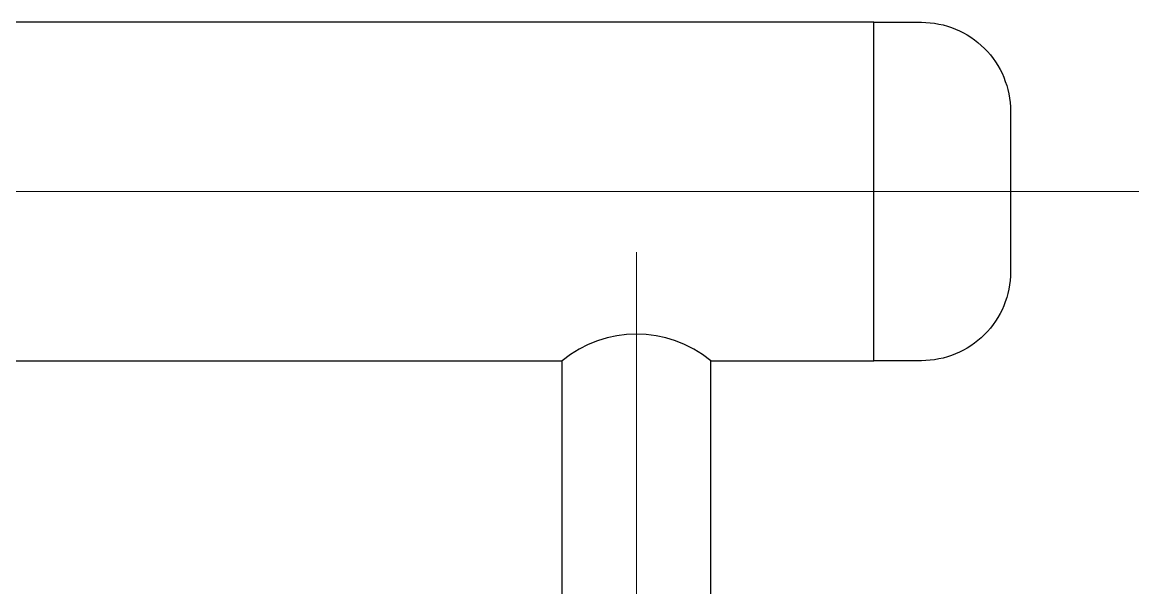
# Model space of a CAD drawing. Header units: millimetres. Extents: x -718 to 68664, y -49984 to -979.
# Drawn here: x 20286 to 22166, y -35788 to -34836 of the extents above; entities that cross this region are included whole.
import ezdxf

# ---------------------------------------------------------------- set-up
doc = ezdxf.new("R2010")
doc.units = ezdxf.units.MM
doc.layers.add('Text', color=7, linetype='Continuous', lineweight=15)
doc.layers.add('ГВС (Т3)_20', color=10, linetype='Continuous', lineweight=25)

msp = doc.modelspace()

# ---------------------------------------------------------------- linework, layer by layer
at = {"layer": 'Text', "lineweight": 0, "ltscale": 10}
msp.add_line((10980.4, -35121), (22166.2, -35121), dxfattribs=at)
at = {"layer": 'Text'}
msp.add_line((21320.4, -35223.3), (21320.4, -38810.5), dxfattribs=at)
at = {"layer": 'ГВС (Т3)_20'}
for p, q in [((21720.4, -34836), (10980.4, -34836)), ((21720.4, -35406), (21720.4, -34836)), ((20180.4, -35406), (21195.4, -35406)), ((21195.4, -35956.3), (21195.4, -35406)), ((21445.4, -35956.3), (21445.4, -35406)), ((21445.4, -35406), (21720.4, -35406))]:
    msp.add_line(p, q, dxfattribs=at)
msp.add_lwpolyline([(21720.4, -34836), (21800.4, -34836, -0.414214), (21950.4, -34986), (21950.4, -35256, -0.414214), (21800.4, -35406), (21720.4, -35406)], format="xyb", close=True, dxfattribs=at)
msp.add_arc((21320.4, -35557.9), 196.7, 50.5422, 129.4578, dxfattribs=at)

doc.saveas('drawing.dxf')
